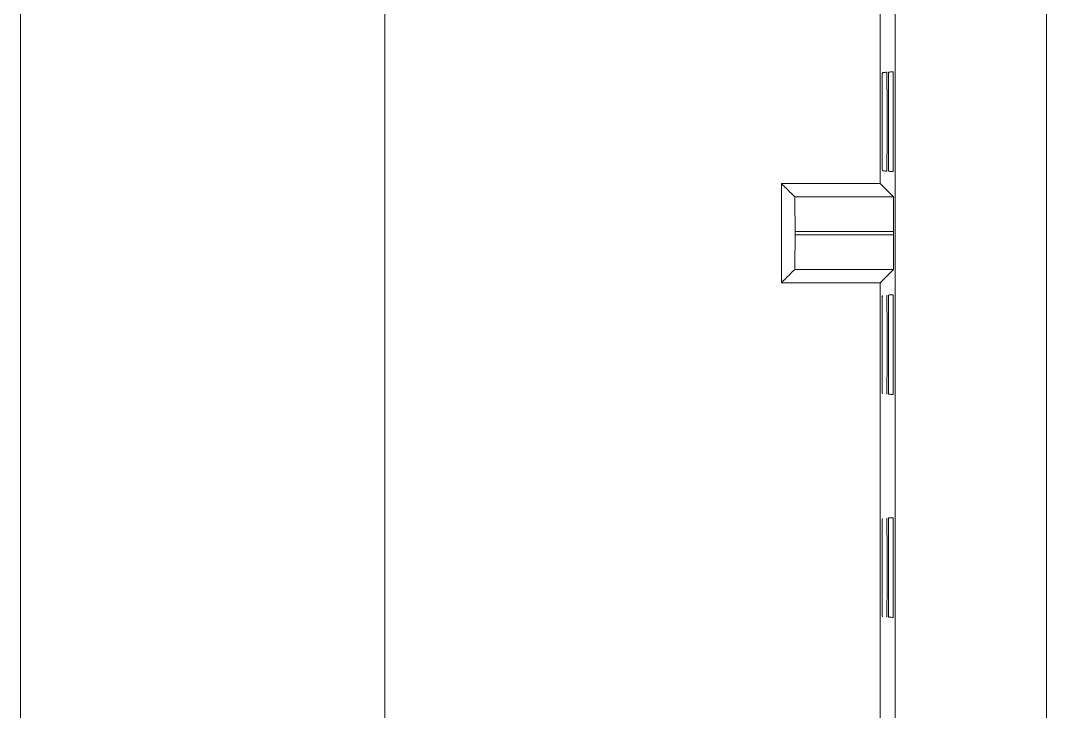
# Model space of a CAD drawing. Header units: millimetres. Extents: x -195 to 1349, y 148 to 750.
# Drawn here: x 852.5 to 873.2, y 447.33 to 461.28 of the extents above; entities that cross this region are included whole.
import ezdxf

# ---------------------------------------------------------------- set-up
doc = ezdxf.new("R2010")
doc.units = ezdxf.units.MM
doc.layers.add('100', color=7, linetype='CONTINUOUS', true_color=0xffffff)
doc.layers.add('4', color=7, linetype='CONTINUOUS', true_color=0xffffff)

msp = doc.modelspace()

# ---------------------------------------------------------------- linework, layer by layer
at = {"layer": '100', "color": 7, "linetype": 'Continuous', "lineweight": 18}
for p, q in [((859.852, 314.49), (859.852, 495.981)), ((852.502, 486.235), (852.502, 324.235))]:
    msp.add_line(p, q, dxfattribs=at)
at = {"layer": '4', "color": 7, "linetype": 'Continuous', "lineweight": 18}
for p, q in [((873.2, 317.039), (873.2, 493.431)), ((870.15, 317.689), (870.15, 492.781)), ((869.842, 457.985), (870.111, 457.716)), ((868.127, 457.016), (868.127, 456.954)), ((870.115, 456.954), (870.115, 457.016)), ((870.111, 456.254), (869.842, 455.985))]:
    msp.add_line(p, q, dxfattribs=at)
for points, knots in [([(869.842, 457.985), (869.842, 458.13), (869.842, 458.274), (869.842, 469.239), (869.842, 480.061), (869.842, 490.882)], [0, 0, 0, 0, 0.013153, 0.013153, 1, 1, 1, 1]), ([(869.89, 460.227), (869.889, 460.227), (869.889, 460.226), (869.889, 460.219), (869.889, 460.214), (869.888, 460.202), (869.888, 460.186), (869.888, 460.164), (869.887, 460.139), (869.887, 460.125), (869.887, 460.094), (869.887, 460.078), (869.887, 460.042), (869.886, 460.022), (869.886, 459.991), (869.886, 459.981), (869.886, 459.959), (869.886, 459.948), (869.886, 459.89), (869.885, 459.84), (869.885, 459.759), (869.885, 459.731), (869.885, 459.688), (869.885, 459.673), (869.885, 459.644), (869.885, 459.629), (869.885, 459.554), (869.885, 459.477), (869.884, 459.397), (869.884, 459.364), (869.884, 459.348), (869.884, 459.299), (869.884, 459.267), (869.884, 459.202), (869.884, 459.138), (869.884, 459.073), (869.884, 459.025), (869.885, 459.009), (869.885, 458.978), (869.885, 458.962), (869.885, 458.916), (869.885, 458.885), (869.885, 458.825), (869.885, 458.796), (869.885, 458.753), (869.885, 458.739), (869.885, 458.711), (869.885, 458.697), (869.885, 458.63), (869.886, 458.58), (869.886, 458.511), (869.886, 458.489), (869.886, 458.458), (869.886, 458.448), (869.887, 458.429), (869.887, 458.419), (869.887, 458.392), (869.887, 458.359), (869.887, 458.331), (869.888, 458.306), (869.888, 458.295), (869.888, 458.276), (869.888, 458.269), (869.889, 458.25), (869.889, 458.243), (869.89, 458.243)], [0, 0, 0, 0, 0.03125, 0.03125, 0.0625, 0.0625, 0.09375, 0.125, 0.125, 0.15625, 0.15625, 0.1875, 0.1875, 0.21875, 0.21875, 0.234375, 0.234375, 0.25, 0.25, 0.3125, 0.3125, 0.34375, 0.34375, 0.359375, 0.359375, 0.375, 0.375, 0.4375, 0.453125, 0.453125, 0.46875, 0.46875, 0.5, 0.5, 0.53125, 0.5625, 0.5625, 0.578125, 0.578125, 0.59375, 0.59375, 0.625, 0.625, 0.65625, 0.65625, 0.671875, 0.671875, 0.6875, 0.6875, 0.75, 0.75, 0.78125, 0.78125, 0.796875, 0.796875, 0.8125, 0.8125, 0.84375, 0.875, 0.875, 0.90625, 0.90625, 0.9375, 0.9375, 1, 1, 1, 1]), ([(869.89, 460.227), (869.898, 460.228), (869.907, 460.229), (869.925, 460.23), (869.934, 460.23), (869.955, 460.232), (869.967, 460.233), (869.979, 460.234)], [0, 0, 0, 0, 0.296729, 0.296729, 0.593459, 0.593459, 1, 1, 1, 1]), ([(869.979, 458.237), (869.979, 458.237), (869.979, 458.243), (869.98, 458.262), (869.98, 458.27), (869.98, 458.289), (869.981, 458.3), (869.981, 458.338), (869.981, 458.369), (869.982, 458.414), (869.982, 458.423), (869.982, 458.443), (869.982, 458.453), (869.982, 458.484), (869.982, 458.506), (869.983, 458.575), (869.983, 458.626), (869.983, 458.694), (869.983, 458.708), (869.983, 458.736), (869.983, 458.75), (869.983, 458.793), (869.983, 458.823), (869.984, 458.883), (869.984, 458.914), (869.984, 458.96), (869.984, 458.976), (869.984, 459.008), (869.984, 459.024), (869.984, 459.105), (869.984, 459.17), (869.984, 459.267), (869.984, 459.3), (869.984, 459.349), (869.984, 459.365), (869.984, 459.398), (869.984, 459.414), (869.984, 459.494), (869.984, 459.556), (869.984, 459.632), (869.983, 459.647), (869.983, 459.676), (869.983, 459.691), (869.983, 459.735), (869.983, 459.763), (869.983, 459.844), (869.983, 459.894), (869.982, 459.964), (869.982, 459.986), (869.982, 460.028), (869.982, 460.047), (869.981, 460.083), (869.981, 460.1), (869.981, 460.131), (869.981, 460.145), (869.98, 460.183), (869.98, 460.202), (869.98, 460.221), (869.979, 460.226), (869.979, 460.232), (869.979, 460.234), (869.979, 460.234)], [0, 0, 0, 0, 0.0625, 0.0625, 0.09375, 0.09375, 0.125, 0.125, 0.1875, 0.1875, 0.203125, 0.203125, 0.21875, 0.21875, 0.25, 0.25, 0.3125, 0.3125, 0.328125, 0.328125, 0.34375, 0.34375, 0.375, 0.375, 0.40625, 0.40625, 0.421875, 0.421875, 0.4375, 0.4375, 0.5, 0.5, 0.53125, 0.53125, 0.546875, 0.546875, 0.5625, 0.5625, 0.625, 0.625, 0.640625, 0.640625, 0.65625, 0.65625, 0.6875, 0.6875, 0.75, 0.75, 0.78125, 0.78125, 0.8125, 0.8125, 0.84375, 0.84375, 0.875, 0.875, 0.9375, 0.9375, 0.96875, 0.96875, 1, 1, 1, 1]), ([(870.015, 460.236), (870.015, 460.236), (870.015, 460.23), (870.014, 460.211), (870.014, 460.203), (870.014, 460.184), (870.013, 460.172), (870.013, 460.135), (870.013, 460.104), (870.012, 460.059), (870.012, 460.049), (870.012, 460.03), (870.012, 460.019), (870.012, 459.988), (870.012, 459.966), (870.011, 459.897), (870.011, 459.846), (870.011, 459.778), (870.011, 459.764), (870.011, 459.736), (870.011, 459.721), (870.011, 459.678), (870.011, 459.649), (870.01, 459.588), (870.01, 459.558), (870.01, 459.511), (870.01, 459.495), (870.01, 459.463), (870.01, 459.447), (870.01, 459.366), (870.01, 459.301), (870.01, 459.203), (870.01, 459.171), (870.01, 459.121), (870.01, 459.105), (870.01, 459.073), (870.01, 459.056), (870.01, 458.976), (870.01, 458.914), (870.01, 458.838), (870.011, 458.823), (870.011, 458.793), (870.011, 458.778), (870.011, 458.735), (870.011, 458.707), (870.011, 458.626), (870.011, 458.575), (870.012, 458.505), (870.012, 458.483), (870.012, 458.441), (870.012, 458.422), (870.013, 458.386), (870.013, 458.369), (870.013, 458.338), (870.013, 458.324), (870.014, 458.286), (870.014, 458.267), (870.014, 458.247), (870.015, 458.243), (870.015, 458.236), (870.015, 458.234), (870.015, 458.234)], [0, 0, 0, 0, 0.0625, 0.0625, 0.09375, 0.09375, 0.125, 0.125, 0.1875, 0.1875, 0.203125, 0.203125, 0.21875, 0.21875, 0.25, 0.25, 0.3125, 0.3125, 0.328125, 0.328125, 0.34375, 0.34375, 0.375, 0.375, 0.40625, 0.40625, 0.421875, 0.421875, 0.4375, 0.4375, 0.5, 0.5, 0.53125, 0.53125, 0.546875, 0.546875, 0.5625, 0.5625, 0.625, 0.625, 0.640625, 0.640625, 0.65625, 0.65625, 0.6875, 0.6875, 0.75, 0.75, 0.78125, 0.78125, 0.8125, 0.8125, 0.84375, 0.84375, 0.875, 0.875, 0.9375, 0.9375, 0.96875, 0.96875, 1, 1, 1, 1]), ([(870.015, 460.236), (870.023, 460.237), (870.03, 460.237), (870.046, 460.238), (870.055, 460.239), (870.078, 460.241), (870.091, 460.241), (870.104, 460.242)], [0, 0, 0, 0, 0.24649, 0.24649, 0.551704, 0.551704, 1, 1, 1, 1]), ([(870.104, 460.242), (870.105, 460.242), (870.105, 460.236), (870.106, 460.217), (870.106, 460.209), (870.106, 460.195), (870.106, 460.189), (870.106, 460.178), (870.106, 460.172), (870.107, 460.153), (870.107, 460.125), (870.107, 460.091), (870.107, 460.064), (870.108, 460.055), (870.108, 460.035), (870.108, 460.025), (870.108, 459.993), (870.108, 459.971), (870.108, 459.901), (870.109, 459.851), (870.109, 459.782), (870.109, 459.768), (870.109, 459.739), (870.109, 459.725), (870.109, 459.681), (870.109, 459.652), (870.109, 459.591), (870.109, 459.56), (870.11, 459.513), (870.11, 459.497), (870.11, 459.465), (870.11, 459.449), (870.11, 459.4), (870.11, 459.335), (870.11, 459.269), (870.11, 459.203), (870.11, 459.17), (870.11, 459.121), (870.11, 459.104), (870.11, 459.072), (870.11, 458.99), (870.109, 458.912), (870.109, 458.836), (870.109, 458.82), (870.109, 458.79), (870.109, 458.776), (870.109, 458.732), (870.109, 458.704), (870.109, 458.622), (870.108, 458.571), (870.108, 458.512), (870.108, 458.5), (870.108, 458.478), (870.108, 458.468), (870.108, 458.436), (870.108, 458.417), (870.107, 458.38), (870.107, 458.363), (870.107, 458.332), (870.107, 458.318), (870.106, 458.292), (870.106, 458.27), (870.106, 458.254), (870.105, 458.241), (870.105, 458.236), (870.105, 458.23), (870.105, 458.228), (870.104, 458.228)], [0, 0, 0, 0, 0.0625, 0.0625, 0.09375, 0.09375, 0.109375, 0.109375, 0.125, 0.125, 0.15625, 0.1875, 0.1875, 0.203125, 0.203125, 0.21875, 0.21875, 0.25, 0.25, 0.3125, 0.3125, 0.328125, 0.328125, 0.34375, 0.34375, 0.375, 0.375, 0.40625, 0.40625, 0.421875, 0.421875, 0.4375, 0.4375, 0.46875, 0.5, 0.5, 0.53125, 0.53125, 0.546875, 0.546875, 0.5625, 0.625, 0.625, 0.640625, 0.640625, 0.65625, 0.65625, 0.6875, 0.6875, 0.75, 0.75, 0.765625, 0.765625, 0.78125, 0.78125, 0.8125, 0.8125, 0.84375, 0.84375, 0.875, 0.875, 0.90625, 0.9375, 0.9375, 0.96875, 0.96875, 1, 1, 1, 1]), ([(869.89, 458.243), (869.898, 458.243), (869.907, 458.242), (869.925, 458.241), (869.934, 458.24), (869.955, 458.239), (869.967, 458.238), (869.979, 458.237)], [0, 0, 0, 0, 0.296729, 0.296729, 0.593459, 0.593459, 1, 1, 1, 1]), ([(870.104, 458.228), (870.091, 458.229), (870.078, 458.23), (870.055, 458.232), (870.046, 458.232), (870.03, 458.233), (870.023, 458.234), (870.015, 458.234)], [0, 0, 0, 0, 0.448295, 0.448295, 0.75351, 0.75351, 1, 1, 1, 1]), ([(868.123, 457.716), (868.112, 457.727), (868.102, 457.738), (868.043, 457.797), (867.994, 457.845), (867.916, 457.924), (867.885, 457.955), (867.854, 457.985)], [0, 0, 0, 0, 0.12101, 0.12101, 0.659295, 0.659295, 1, 1, 1, 1]), ([(868.123, 457.716), (868.124, 457.716), (868.124, 457.711), (868.124, 457.698), (868.124, 457.692), (868.124, 457.679), (868.125, 457.671), (868.125, 457.644), (868.125, 457.623), (868.125, 457.591), (868.125, 457.585), (868.126, 457.571), (868.126, 457.564), (868.126, 457.542), (868.126, 457.526), (868.126, 457.478), (868.126, 457.443), (868.126, 457.395), (868.126, 457.386), (868.126, 457.366), (868.127, 457.336), (868.127, 457.284), (868.127, 457.242), (868.127, 457.209), (868.127, 457.198), (868.127, 457.176), (868.127, 457.164), (868.127, 457.108), (868.127, 457.063), (868.127, 457.016)], [0, 0, 0, 0, 0.125, 0.125, 0.1875, 0.1875, 0.25, 0.25, 0.375, 0.375, 0.40625, 0.40625, 0.4375, 0.4375, 0.5, 0.5, 0.625, 0.625, 0.65625, 0.65625, 0.6875, 0.75, 0.8125, 0.8125, 0.84375, 0.84375, 0.875, 0.875, 1, 1, 1, 1]), ([(870.111, 457.716), (870.112, 457.716), (870.112, 457.711), (870.112, 457.698), (870.112, 457.692), (870.112, 457.679), (870.113, 457.671), (870.113, 457.644), (870.113, 457.623), (870.113, 457.591), (870.113, 457.585), (870.114, 457.571), (870.114, 457.564), (870.114, 457.542), (870.114, 457.526), (870.114, 457.478), (870.114, 457.443), (870.114, 457.395), (870.114, 457.386), (870.114, 457.366), (870.115, 457.336), (870.115, 457.284), (870.115, 457.242), (870.115, 457.209), (870.115, 457.198), (870.115, 457.176), (870.115, 457.164), (870.115, 457.108), (870.115, 457.063), (870.115, 457.016)], [0, 0, 0, 0, 0.125, 0.125, 0.1875, 0.1875, 0.25, 0.25, 0.375, 0.375, 0.40625, 0.40625, 0.4375, 0.4375, 0.5, 0.5, 0.625, 0.625, 0.65625, 0.65625, 0.6875, 0.75, 0.8125, 0.8125, 0.84375, 0.84375, 0.875, 0.875, 1, 1, 1, 1]), ([(868.127, 456.954), (868.127, 456.908), (868.127, 456.863), (868.127, 456.796), (868.127, 456.774), (868.127, 456.73), (868.127, 456.708), (868.127, 456.645), (868.126, 456.605), (868.126, 456.557), (868.126, 456.548), (868.126, 456.53), (868.126, 456.52), (868.126, 456.494), (868.126, 456.477), (868.126, 456.428), (868.126, 456.399), (868.125, 456.367), (868.125, 456.361), (868.125, 456.349), (868.125, 456.332), (868.125, 456.308), (868.124, 456.292), (868.124, 456.282), (868.124, 456.279), (868.124, 456.273), (868.124, 456.271), (868.124, 456.259), (868.124, 456.254), (868.123, 456.254)], [0, 0, 0, 0, 0.125, 0.125, 0.1875, 0.1875, 0.25, 0.25, 0.375, 0.375, 0.40625, 0.40625, 0.4375, 0.4375, 0.5, 0.5, 0.625, 0.625, 0.65625, 0.65625, 0.6875, 0.75, 0.8125, 0.8125, 0.84375, 0.84375, 0.875, 0.875, 1, 1, 1, 1]), ([(870.115, 456.954), (870.115, 456.908), (870.115, 456.863), (870.115, 456.796), (870.115, 456.774), (870.115, 456.73), (870.115, 456.708), (870.115, 456.645), (870.114, 456.605), (870.114, 456.557), (870.114, 456.548), (870.114, 456.53), (870.114, 456.52), (870.114, 456.494), (870.114, 456.477), (870.114, 456.428), (870.114, 456.399), (870.113, 456.367), (870.113, 456.361), (870.113, 456.349), (870.113, 456.332), (870.113, 456.308), (870.112, 456.292), (870.112, 456.282), (870.112, 456.279), (870.112, 456.273), (870.112, 456.271), (870.112, 456.259), (870.112, 456.254), (870.111, 456.254)], [0, 0, 0, 0, 0.125, 0.125, 0.1875, 0.1875, 0.25, 0.25, 0.375, 0.375, 0.40625, 0.40625, 0.4375, 0.4375, 0.5, 0.5, 0.625, 0.625, 0.65625, 0.65625, 0.6875, 0.75, 0.8125, 0.8125, 0.84375, 0.84375, 0.875, 0.875, 1, 1, 1, 1]), ([(867.854, 455.985), (867.867, 455.997), (867.879, 456.009), (867.939, 456.07), (867.987, 456.118), (868.065, 456.196), (868.094, 456.225), (868.123, 456.254)], [0, 0, 0, 0, 0.134571, 0.134571, 0.672856, 0.672856, 1, 1, 1, 1]), ([(869.842, 354.485), (869.842, 354.591), (869.842, 354.698), (869.842, 371.614), (869.842, 388.425), (869.842, 422.046), (869.842, 438.856), (869.842, 455.773), (869.842, 455.879), (869.842, 455.985)], [0, 0, 0, 0, 0.003136, 0.003136, 0.5, 0.5, 0.996864, 0.996864, 1, 1, 1, 1]), ([(869.89, 453.743), (869.889, 453.743), (869.889, 453.75), (869.888, 453.769), (869.888, 453.776), (869.888, 453.795), (869.888, 453.806), (869.887, 453.831), (869.887, 453.859), (869.887, 453.892), (869.887, 453.919), (869.887, 453.929), (869.886, 453.948), (869.886, 453.958), (869.886, 453.989), (869.886, 454.011), (869.886, 454.08), (869.885, 454.13), (869.885, 454.197), (869.885, 454.211), (869.885, 454.239), (869.885, 454.253), (869.885, 454.296), (869.885, 454.325), (869.885, 454.385), (869.885, 454.416), (869.885, 454.462), (869.885, 454.478), (869.885, 454.509), (869.884, 454.525), (869.884, 454.573), (869.884, 454.638), (869.884, 454.702), (869.884, 454.767), (869.884, 454.799), (869.884, 454.848), (869.884, 454.864), (869.884, 454.897), (869.885, 454.977), (869.885, 455.054), (869.885, 455.129), (869.885, 455.144), (869.885, 455.173), (869.885, 455.188), (869.885, 455.231), (869.885, 455.259), (869.885, 455.34), (869.886, 455.39), (869.886, 455.448), (869.886, 455.459), (869.886, 455.481), (869.886, 455.491), (869.886, 455.522), (869.887, 455.542), (869.887, 455.578), (869.887, 455.594), (869.887, 455.625), (869.887, 455.639), (869.888, 455.664), (869.888, 455.686), (869.888, 455.702), (869.889, 455.714), (869.889, 455.719), (869.889, 455.726), (869.889, 455.727), (869.89, 455.727)], [0, 0, 0, 0, 0.0625, 0.0625, 0.09375, 0.09375, 0.125, 0.125, 0.15625, 0.1875, 0.1875, 0.203125, 0.203125, 0.21875, 0.21875, 0.25, 0.25, 0.3125, 0.3125, 0.328125, 0.328125, 0.34375, 0.34375, 0.375, 0.375, 0.40625, 0.40625, 0.421875, 0.421875, 0.4375, 0.4375, 0.46875, 0.5, 0.5, 0.53125, 0.53125, 0.546875, 0.546875, 0.5625, 0.625, 0.625, 0.640625, 0.640625, 0.65625, 0.65625, 0.6875, 0.6875, 0.75, 0.75, 0.765625, 0.765625, 0.78125, 0.78125, 0.8125, 0.8125, 0.84375, 0.84375, 0.875, 0.875, 0.90625, 0.9375, 0.9375, 0.96875, 0.96875, 1, 1, 1, 1]), ([(869.979, 455.734), (869.979, 455.734), (869.979, 455.727), (869.98, 455.708), (869.98, 455.7), (869.98, 455.686), (869.98, 455.681), (869.981, 455.67), (869.981, 455.664), (869.981, 455.645), (869.981, 455.617), (869.981, 455.584), (869.982, 455.557), (869.982, 455.547), (869.982, 455.528), (869.982, 455.518), (869.982, 455.486), (869.982, 455.464), (869.983, 455.395), (869.983, 455.345), (869.983, 455.277), (869.983, 455.263), (869.983, 455.235), (869.983, 455.221), (869.983, 455.177), (869.983, 455.148), (869.984, 455.088), (869.984, 455.057), (869.984, 455.01), (869.984, 454.995), (869.984, 454.963), (869.984, 454.947), (869.984, 454.898), (869.984, 454.834), (869.984, 454.769), (869.984, 454.704), (869.984, 454.671), (869.984, 454.622), (869.984, 454.606), (869.984, 454.573), (869.984, 454.492), (869.984, 454.415), (869.984, 454.339), (869.983, 454.324), (869.983, 454.294), (869.983, 454.28), (869.983, 454.236), (869.983, 454.208), (869.983, 454.127), (869.983, 454.077), (869.982, 454.018), (869.982, 454.007), (869.982, 453.985), (869.982, 453.974), (869.982, 453.943), (869.982, 453.924), (869.981, 453.888), (869.981, 453.871), (869.981, 453.84), (869.981, 453.826), (869.981, 453.801), (869.98, 453.779), (869.98, 453.763), (869.98, 453.75), (869.979, 453.745), (869.979, 453.739), (869.979, 453.737), (869.979, 453.737)], [0, 0, 0, 0, 0.0625, 0.0625, 0.09375, 0.09375, 0.109375, 0.109375, 0.125, 0.125, 0.15625, 0.1875, 0.1875, 0.203125, 0.203125, 0.21875, 0.21875, 0.25, 0.25, 0.3125, 0.3125, 0.328125, 0.328125, 0.34375, 0.34375, 0.375, 0.375, 0.40625, 0.40625, 0.421875, 0.421875, 0.4375, 0.4375, 0.46875, 0.5, 0.5, 0.53125, 0.53125, 0.546875, 0.546875, 0.5625, 0.625, 0.625, 0.640625, 0.640625, 0.65625, 0.65625, 0.6875, 0.6875, 0.75, 0.75, 0.765625, 0.765625, 0.78125, 0.78125, 0.8125, 0.8125, 0.84375, 0.84375, 0.875, 0.875, 0.90625, 0.9375, 0.9375, 0.96875, 0.96875, 1, 1, 1, 1]), ([(870.015, 453.734), (870.015, 453.735), (870.015, 453.741), (870.014, 453.76), (870.014, 453.768), (870.014, 453.787), (870.013, 453.798), (870.013, 453.823), (870.013, 453.851), (870.013, 453.885), (870.012, 453.912), (870.012, 453.921), (870.012, 453.941), (870.012, 453.951), (870.012, 453.983), (870.012, 454.005), (870.011, 454.074), (870.011, 454.124), (870.011, 454.192), (870.011, 454.206), (870.011, 454.235), (870.011, 454.249), (870.011, 454.292), (870.011, 454.322), (870.01, 454.382), (870.01, 454.413), (870.01, 454.46), (870.01, 454.475), (870.01, 454.507), (870.01, 454.524), (870.01, 454.572), (870.01, 454.637), (870.01, 454.702), (870.01, 454.767), (870.01, 454.8), (870.01, 454.849), (870.01, 454.865), (870.01, 454.898), (870.01, 454.979), (870.01, 455.057), (870.01, 455.132), (870.011, 455.147), (870.011, 455.177), (870.011, 455.192), (870.011, 455.236), (870.011, 455.264), (870.011, 455.345), (870.011, 455.396), (870.012, 455.454), (870.012, 455.465), (870.012, 455.487), (870.012, 455.498), (870.012, 455.529), (870.012, 455.549), (870.013, 455.585), (870.013, 455.602), (870.013, 455.633), (870.013, 455.647), (870.013, 455.672), (870.014, 455.694), (870.014, 455.71), (870.014, 455.723), (870.015, 455.728), (870.015, 455.735), (870.015, 455.736), (870.015, 455.736)], [0, 0, 0, 0, 0.0625, 0.0625, 0.09375, 0.09375, 0.125, 0.125, 0.15625, 0.1875, 0.1875, 0.203125, 0.203125, 0.21875, 0.21875, 0.25, 0.25, 0.3125, 0.3125, 0.328125, 0.328125, 0.34375, 0.34375, 0.375, 0.375, 0.40625, 0.40625, 0.421875, 0.421875, 0.4375, 0.4375, 0.46875, 0.5, 0.5, 0.53125, 0.53125, 0.546875, 0.546875, 0.5625, 0.625, 0.625, 0.640625, 0.640625, 0.65625, 0.65625, 0.6875, 0.6875, 0.75, 0.75, 0.765625, 0.765625, 0.78125, 0.78125, 0.8125, 0.8125, 0.84375, 0.84375, 0.875, 0.875, 0.90625, 0.9375, 0.9375, 0.96875, 0.96875, 1, 1, 1, 1]), ([(870.104, 455.742), (870.091, 455.741), (870.078, 455.741), (870.055, 455.739), (870.046, 455.738), (870.03, 455.737), (870.023, 455.737), (870.015, 455.736)], [0, 0, 0, 0, 0.448296, 0.448296, 0.75351, 0.75351, 1, 1, 1, 1]), ([(870.104, 455.742), (870.105, 455.742), (870.105, 455.736), (870.106, 455.717), (870.106, 455.709), (870.106, 455.695), (870.106, 455.689), (870.106, 455.678), (870.106, 455.672), (870.107, 455.653), (870.107, 455.625), (870.107, 455.591), (870.107, 455.564), (870.108, 455.555), (870.108, 455.535), (870.108, 455.525), (870.108, 455.493), (870.108, 455.471), (870.108, 455.401), (870.109, 455.351), (870.109, 455.282), (870.109, 455.268), (870.109, 455.239), (870.109, 455.225), (870.109, 455.181), (870.109, 455.152), (870.109, 455.091), (870.109, 455.06), (870.11, 455.013), (870.11, 454.997), (870.11, 454.965), (870.11, 454.949), (870.11, 454.9), (870.11, 454.835), (870.11, 454.769), (870.11, 454.703), (870.11, 454.67), (870.11, 454.621), (870.11, 454.604), (870.11, 454.572), (870.11, 454.49), (870.109, 454.412), (870.109, 454.336), (870.109, 454.32), (870.109, 454.29), (870.109, 454.276), (870.109, 454.232), (870.109, 454.204), (870.109, 454.122), (870.108, 454.071), (870.108, 454.012), (870.108, 454), (870.108, 453.978), (870.108, 453.968), (870.108, 453.936), (870.108, 453.917), (870.107, 453.88), (870.107, 453.863), (870.107, 453.832), (870.107, 453.818), (870.106, 453.792), (870.106, 453.77), (870.106, 453.754), (870.105, 453.741), (870.105, 453.736), (870.105, 453.73), (870.105, 453.728), (870.104, 453.728)], [0, 0, 0, 0, 0.0625, 0.0625, 0.09375, 0.09375, 0.109375, 0.109375, 0.125, 0.125, 0.15625, 0.1875, 0.1875, 0.203125, 0.203125, 0.21875, 0.21875, 0.25, 0.25, 0.3125, 0.3125, 0.328125, 0.328125, 0.34375, 0.34375, 0.375, 0.375, 0.40625, 0.40625, 0.421875, 0.421875, 0.4375, 0.4375, 0.46875, 0.5, 0.5, 0.53125, 0.53125, 0.546875, 0.546875, 0.5625, 0.625, 0.625, 0.640625, 0.640625, 0.65625, 0.65625, 0.6875, 0.6875, 0.75, 0.75, 0.765625, 0.765625, 0.78125, 0.78125, 0.8125, 0.8125, 0.84375, 0.84375, 0.875, 0.875, 0.90625, 0.9375, 0.9375, 0.96875, 0.96875, 1, 1, 1, 1]), ([(870.104, 453.728), (870.091, 453.729), (870.078, 453.73), (870.055, 453.732), (870.046, 453.732), (870.03, 453.733), (870.023, 453.734), (870.015, 453.734)], [0, 0, 0, 0, 0.448295, 0.448295, 0.75351, 0.75351, 1, 1, 1, 1]), ([(869.89, 449.243), (869.889, 449.243), (869.889, 449.25), (869.888, 449.269), (869.888, 449.276), (869.888, 449.295), (869.888, 449.306), (869.887, 449.331), (869.887, 449.359), (869.887, 449.392), (869.887, 449.419), (869.887, 449.429), (869.886, 449.448), (869.886, 449.458), (869.886, 449.489), (869.886, 449.511), (869.886, 449.58), (869.885, 449.63), (869.885, 449.697), (869.885, 449.711), (869.885, 449.739), (869.885, 449.753), (869.885, 449.796), (869.885, 449.825), (869.885, 449.885), (869.885, 449.916), (869.885, 449.962), (869.885, 449.978), (869.885, 450.009), (869.884, 450.025), (869.884, 450.073), (869.884, 450.138), (869.884, 450.202), (869.884, 450.267), (869.884, 450.299), (869.884, 450.348), (869.884, 450.364), (869.884, 450.397), (869.885, 450.477), (869.885, 450.554), (869.885, 450.629), (869.885, 450.644), (869.885, 450.673), (869.885, 450.688), (869.885, 450.731), (869.885, 450.759), (869.885, 450.84), (869.886, 450.89), (869.886, 450.948), (869.886, 450.959), (869.886, 450.981), (869.886, 450.991), (869.886, 451.022), (869.887, 451.042), (869.887, 451.078), (869.887, 451.094), (869.887, 451.125), (869.887, 451.139), (869.888, 451.164), (869.888, 451.186), (869.888, 451.202), (869.889, 451.214), (869.889, 451.219), (869.889, 451.226), (869.889, 451.227), (869.89, 451.227)], [0, 0, 0, 0, 0.0625, 0.0625, 0.09375, 0.09375, 0.125, 0.125, 0.15625, 0.1875, 0.1875, 0.203125, 0.203125, 0.21875, 0.21875, 0.25, 0.25, 0.3125, 0.3125, 0.328125, 0.328125, 0.34375, 0.34375, 0.375, 0.375, 0.40625, 0.40625, 0.421875, 0.421875, 0.4375, 0.4375, 0.46875, 0.5, 0.5, 0.53125, 0.53125, 0.546875, 0.546875, 0.5625, 0.625, 0.625, 0.640625, 0.640625, 0.65625, 0.65625, 0.6875, 0.6875, 0.75, 0.75, 0.765625, 0.765625, 0.78125, 0.78125, 0.8125, 0.8125, 0.84375, 0.84375, 0.875, 0.875, 0.90625, 0.9375, 0.9375, 0.96875, 0.96875, 1, 1, 1, 1]), ([(869.979, 451.234), (869.979, 451.234), (869.979, 451.227), (869.98, 451.208), (869.98, 451.2), (869.98, 451.186), (869.98, 451.181), (869.981, 451.17), (869.981, 451.164), (869.981, 451.145), (869.981, 451.117), (869.981, 451.084), (869.982, 451.057), (869.982, 451.047), (869.982, 451.028), (869.982, 451.018), (869.982, 450.986), (869.982, 450.964), (869.983, 450.895), (869.983, 450.845), (869.983, 450.777), (869.983, 450.763), (869.983, 450.735), (869.983, 450.721), (869.983, 450.677), (869.983, 450.648), (869.984, 450.588), (869.984, 450.557), (869.984, 450.51), (869.984, 450.495), (869.984, 450.463), (869.984, 450.447), (869.984, 450.398), (869.984, 450.334), (869.984, 450.269), (869.984, 450.204), (869.984, 450.171), (869.984, 450.122), (869.984, 450.106), (869.984, 450.073), (869.984, 449.992), (869.984, 449.915), (869.984, 449.839), (869.983, 449.824), (869.983, 449.794), (869.983, 449.78), (869.983, 449.736), (869.983, 449.708), (869.983, 449.627), (869.983, 449.577), (869.982, 449.518), (869.982, 449.507), (869.982, 449.485), (869.982, 449.474), (869.982, 449.443), (869.982, 449.424), (869.981, 449.388), (869.981, 449.371), (869.981, 449.34), (869.981, 449.326), (869.981, 449.301), (869.98, 449.279), (869.98, 449.263), (869.98, 449.25), (869.979, 449.245), (869.979, 449.239), (869.979, 449.237), (869.979, 449.237)], [0, 0, 0, 0, 0.0625, 0.0625, 0.09375, 0.09375, 0.109375, 0.109375, 0.125, 0.125, 0.15625, 0.1875, 0.1875, 0.203125, 0.203125, 0.21875, 0.21875, 0.25, 0.25, 0.3125, 0.3125, 0.328125, 0.328125, 0.34375, 0.34375, 0.375, 0.375, 0.40625, 0.40625, 0.421875, 0.421875, 0.4375, 0.4375, 0.46875, 0.5, 0.5, 0.53125, 0.53125, 0.546875, 0.546875, 0.5625, 0.625, 0.625, 0.640625, 0.640625, 0.65625, 0.65625, 0.6875, 0.6875, 0.75, 0.75, 0.765625, 0.765625, 0.78125, 0.78125, 0.8125, 0.8125, 0.84375, 0.84375, 0.875, 0.875, 0.90625, 0.9375, 0.9375, 0.96875, 0.96875, 1, 1, 1, 1]), ([(870.015, 449.234), (870.015, 449.235), (870.015, 449.241), (870.014, 449.26), (870.014, 449.268), (870.014, 449.287), (870.013, 449.298), (870.013, 449.323), (870.013, 449.351), (870.013, 449.385), (870.012, 449.412), (870.012, 449.421), (870.012, 449.441), (870.012, 449.451), (870.012, 449.483), (870.012, 449.505), (870.011, 449.574), (870.011, 449.624), (870.011, 449.692), (870.011, 449.706), (870.011, 449.735), (870.011, 449.749), (870.011, 449.792), (870.011, 449.822), (870.01, 449.882), (870.01, 449.913), (870.01, 449.96), (870.01, 449.975), (870.01, 450.007), (870.01, 450.024), (870.01, 450.072), (870.01, 450.137), (870.01, 450.202), (870.01, 450.267), (870.01, 450.3), (870.01, 450.349), (870.01, 450.365), (870.01, 450.398), (870.01, 450.479), (870.01, 450.557), (870.01, 450.632), (870.011, 450.647), (870.011, 450.677), (870.011, 450.692), (870.011, 450.736), (870.011, 450.764), (870.011, 450.845), (870.011, 450.896), (870.012, 450.954), (870.012, 450.965), (870.012, 450.987), (870.012, 450.998), (870.012, 451.029), (870.012, 451.049), (870.013, 451.085), (870.013, 451.102), (870.013, 451.133), (870.013, 451.147), (870.013, 451.172), (870.014, 451.194), (870.014, 451.21), (870.014, 451.223), (870.015, 451.228), (870.015, 451.235), (870.015, 451.236), (870.015, 451.236)], [0, 0, 0, 0, 0.0625, 0.0625, 0.09375, 0.09375, 0.125, 0.125, 0.15625, 0.1875, 0.1875, 0.203125, 0.203125, 0.21875, 0.21875, 0.25, 0.25, 0.3125, 0.3125, 0.328125, 0.328125, 0.34375, 0.34375, 0.375, 0.375, 0.40625, 0.40625, 0.421875, 0.421875, 0.4375, 0.4375, 0.46875, 0.5, 0.5, 0.53125, 0.53125, 0.546875, 0.546875, 0.5625, 0.625, 0.625, 0.640625, 0.640625, 0.65625, 0.65625, 0.6875, 0.6875, 0.75, 0.75, 0.765625, 0.765625, 0.78125, 0.78125, 0.8125, 0.8125, 0.84375, 0.84375, 0.875, 0.875, 0.90625, 0.9375, 0.9375, 0.96875, 0.96875, 1, 1, 1, 1]), ([(870.104, 451.242), (870.091, 451.241), (870.078, 451.241), (870.055, 451.239), (870.046, 451.238), (870.03, 451.237), (870.023, 451.237), (870.015, 451.236)], [0, 0, 0, 0, 0.448296, 0.448296, 0.75351, 0.75351, 1, 1, 1, 1]), ([(870.104, 451.242), (870.105, 451.242), (870.105, 451.236), (870.106, 451.217), (870.106, 451.209), (870.106, 451.195), (870.106, 451.189), (870.106, 451.178), (870.106, 451.172), (870.107, 451.153), (870.107, 451.125), (870.107, 451.091), (870.107, 451.064), (870.108, 451.055), (870.108, 451.035), (870.108, 451.025), (870.108, 450.993), (870.108, 450.971), (870.108, 450.901), (870.109, 450.851), (870.109, 450.782), (870.109, 450.768), (870.109, 450.739), (870.109, 450.725), (870.109, 450.681), (870.109, 450.652), (870.109, 450.591), (870.109, 450.56), (870.11, 450.513), (870.11, 450.497), (870.11, 450.465), (870.11, 450.449), (870.11, 450.4), (870.11, 450.335), (870.11, 450.269), (870.11, 450.203), (870.11, 450.17), (870.11, 450.121), (870.11, 450.104), (870.11, 450.072), (870.11, 449.99), (870.109, 449.912), (870.109, 449.836), (870.109, 449.82), (870.109, 449.79), (870.109, 449.776), (870.109, 449.732), (870.109, 449.704), (870.109, 449.622), (870.108, 449.571), (870.108, 449.512), (870.108, 449.5), (870.108, 449.478), (870.108, 449.468), (870.108, 449.436), (870.108, 449.417), (870.107, 449.38), (870.107, 449.363), (870.107, 449.332), (870.107, 449.318), (870.106, 449.292), (870.106, 449.27), (870.106, 449.254), (870.105, 449.241), (870.105, 449.236), (870.105, 449.23), (870.105, 449.228), (870.104, 449.228)], [0, 0, 0, 0, 0.0625, 0.0625, 0.09375, 0.09375, 0.109375, 0.109375, 0.125, 0.125, 0.15625, 0.1875, 0.1875, 0.203125, 0.203125, 0.21875, 0.21875, 0.25, 0.25, 0.3125, 0.3125, 0.328125, 0.328125, 0.34375, 0.34375, 0.375, 0.375, 0.40625, 0.40625, 0.421875, 0.421875, 0.4375, 0.4375, 0.46875, 0.5, 0.5, 0.53125, 0.53125, 0.546875, 0.546875, 0.5625, 0.625, 0.625, 0.640625, 0.640625, 0.65625, 0.65625, 0.6875, 0.6875, 0.75, 0.75, 0.765625, 0.765625, 0.78125, 0.78125, 0.8125, 0.8125, 0.84375, 0.84375, 0.875, 0.875, 0.90625, 0.9375, 0.9375, 0.96875, 0.96875, 1, 1, 1, 1]), ([(870.104, 449.228), (870.091, 449.229), (870.078, 449.23), (870.055, 449.232), (870.046, 449.232), (870.03, 449.233), (870.023, 449.234), (870.015, 449.234)], [0, 0, 0, 0, 0.448295, 0.448295, 0.75351, 0.75351, 1, 1, 1, 1])]:
    msp.add_open_spline(points, degree=3, knots=knots, dxfattribs=at)
for points in [[(867.854, 457.985), (868.517, 457.985), (869.18, 457.985), (869.842, 457.985)], [(867.854, 457.985), (867.854, 457.319), (867.854, 456.652), (867.854, 455.985)], [(869.842, 455.985), (869.18, 455.985), (868.517, 455.985), (867.854, 455.985)]]:
    msp.add_open_spline(points, degree=3, dxfattribs=at)
at = {"layer": '4', "color": 7, "linetype": 'Continuous', "lineweight": 13}
for points in [[(870.111, 457.716), (869.449, 457.716), (868.786, 457.716), (868.123, 457.716)], [(868.123, 456.254), (868.786, 456.254), (869.449, 456.254), (870.111, 456.254)]]:
    msp.add_open_spline(points, degree=3, dxfattribs=at)
for points, knots in [([(868.127, 457.016), (868.594, 457.016), (869.06, 457.016), (869.723, 457.016), (869.919, 457.016), (870.115, 457.016)], [0, 0, 0, 0, 0.704233, 0.704233, 1, 1, 1, 1]), ([(870.115, 456.954), (870.028, 456.954), (869.941, 456.954), (869.279, 456.954), (868.703, 456.954), (868.127, 456.954)], [0, 0, 0, 0, 0.131024, 0.131024, 1, 1, 1, 1])]:
    msp.add_open_spline(points, degree=3, knots=knots, dxfattribs=at)

doc.saveas('drawing.dxf')
